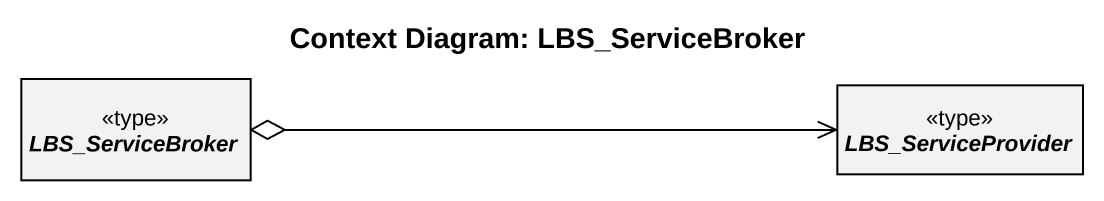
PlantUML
@startuml
title Context Diagram: LBS_ServiceBroker
hide circle
hide empty members
abstract class LBS_ServiceBroker <<type>>
abstract class LBS_ServiceProvider <<type>>
LBS_ServiceBroker o-right-> LBS_ServiceProvider
@enduml
